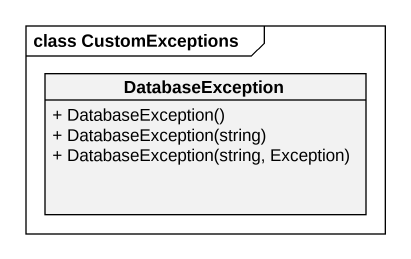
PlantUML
@startuml
mainframe class CustomExceptions
hide circle
hide empty members
skinparam classAttributeIconSize 0
class DatabaseException {
  + DatabaseException()
  + DatabaseException(string)
  + DatabaseException(string, Exception)
}
@enduml
